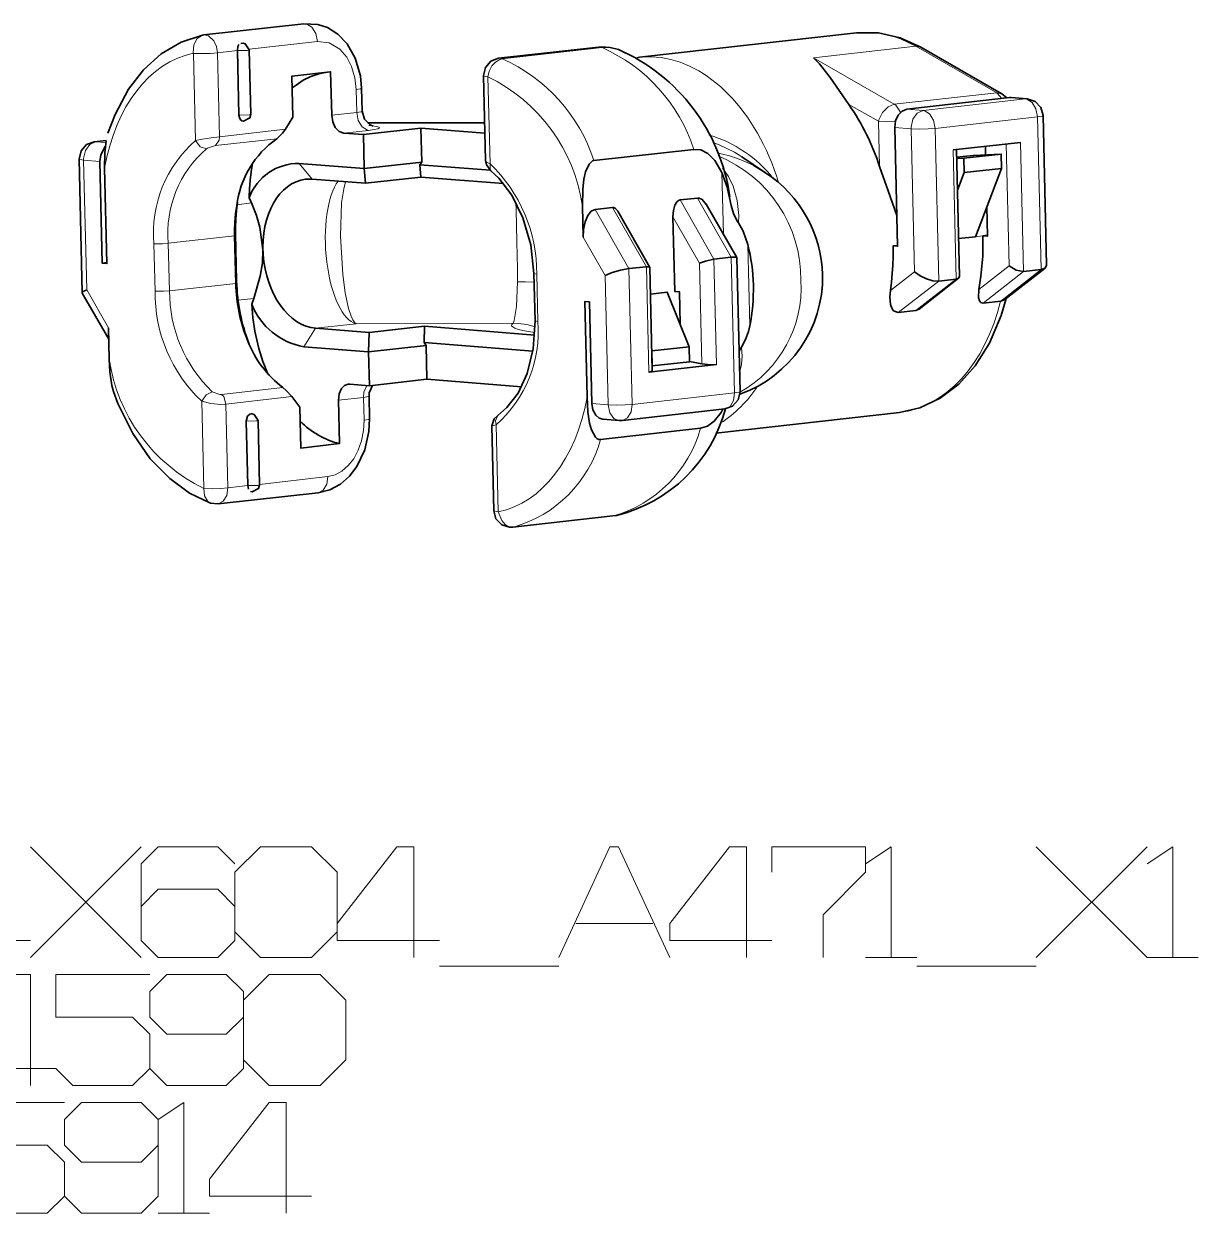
# Model space of a CAD drawing. Header units: millimetres. Extents: x 0 to 174, y 0 to 33.
# Drawn here: x 58.857 to 60.213, y 14.452 to 15.826 of the extents above; entities that cross this region are included whole.
import ezdxf

# ---------------------------------------------------------------- set-up
doc = ezdxf.new("R2010")
doc.units = ezdxf.units.MM
doc.layers.add('PDF_Geomertry', color=7, linetype='Continuous', true_color=0x405f80)

msp = doc.modelspace()

# ---------------------------------------------------------------- linework, layer by layer
at = {"layer": 'PDF_Geomertry', "color": 7, "lineweight": 35}
for points in [[(59.2607, 15.7075), (59.2574, 15.709), (59.2506, 15.7158), (59.2481, 15.725), (59.2474, 15.7514), (59.2461, 15.7657), (59.2401, 15.7863), (59.2307, 15.8028), (59.2199, 15.814), (59.2081, 15.8214), (59.1968, 15.8251), (59.1808, 15.8258), (59.0654, 15.8129), (59.0637, 15.8126), (59.039, 15.8046), (59.0161, 15.7911), (58.9958, 15.7728), (58.9783, 15.7503), (58.9628, 15.7211), (58.9546, 15.6996)], [(59.5653, 15.7867), (59.5681, 15.7871), (59.819, 15.8153), (59.8443, 15.8153), (59.8693, 15.8096), (59.8932, 15.7988), (59.9867, 15.7451), (59.9922, 15.7403)], [(59.1058, 15.8018), (59.1047, 15.7997), (59.104, 15.7949), (59.1058, 15.7204), (59.1064, 15.7175), (59.1076, 15.715), (59.1092, 15.7138), (59.111, 15.7132), (59.1185, 15.7171), (59.1196, 15.7213), (59.1178, 15.7957), (59.1132, 15.8026), (59.1106, 15.8033), (59.1082, 15.8032)], [(59.5439, 15.7961), (59.5442, 15.7961)], [(59.2496, 15.6978), (59.2268, 15.6996), (59.2215, 15.7015), (59.2171, 15.7061), (59.2142, 15.7126), (59.2129, 15.7203), (59.2117, 15.7704), (59.1669, 15.7654), (59.1681, 15.7179), (59.1594, 15.704), (59.1562, 15.6996), (59.1494, 15.6931)], [(59.2078, 15.77), (59.1982, 15.7681), (59.1889, 15.7649), (59.18, 15.7606), (59.1718, 15.7551), (59.1674, 15.7517)], [(59.861, 15.5693), (59.8662, 15.5689), (59.8631, 15.7061), (59.8639, 15.7136), (59.8669, 15.7204), (59.8715, 15.7251), (59.8769, 15.7272), (59.9953, 15.7406), (59.9972, 15.7406), (60.016, 15.7392), (60.0164, 15.739)], [(60.016, 15.7392), (60.025, 15.7361), (60.0315, 15.7292), (60.0342, 15.72), (60.034, 15.7197)], [(59.995, 15.5462), (60.0032, 15.5414), (60.0118, 15.5399), (60.0321, 15.5421), (60.0365, 15.5438), (60.0382, 15.5472), (60.0342, 15.72)], [(59.2542, 15.7114), (59.3893, 15.7118)], [(59.3896, 15.6994), (59.3158, 15.7053), (59.3168, 15.6661), (59.3147, 15.6631), (59.3961, 15.6567)], [(58.9525, 15.6911), (58.9387, 15.6896), (58.9299, 15.6863), (58.9235, 15.679), (58.9212, 15.6697), (58.9212, 15.6694), (58.925, 15.5151)], [(58.9481, 15.5493), (58.9535, 15.5489), (58.9508, 15.6592), (58.951, 15.6768), (58.9525, 15.6907)], [(59.9304, 15.6801), (60.0083, 15.6889)], [(58.9515, 15.6842), (58.9462, 15.6744), (58.9453, 15.6668), (58.9481, 15.5493), (58.9535, 15.55)], [(59.6826, 15.596), (59.6811, 15.5979), (59.6767, 15.6067), (59.674, 15.6161), (59.6694, 15.6371), (59.6635, 15.6542), (59.6554, 15.6679), (59.6472, 15.6761), (59.639, 15.6801), (59.6311, 15.6808), (59.5157, 15.6679), (59.5139, 15.6674), (59.51, 15.6639), (59.506, 15.6549), (59.504, 15.6463), (59.5028, 15.6343), (59.5025, 15.6154), (59.5033, 15.5793), (59.5038, 15.5881), (59.5056, 15.5971), (59.5086, 15.6043), (59.5125, 15.6093), (59.5171, 15.6114), (59.5372, 15.6136), (59.5383, 15.6136), (59.5406, 15.6126), (59.5435, 15.6089), (59.5439, 15.6082)], [(59.7136, 15.6539), (59.6864, 15.6722)], [(59.9342, 15.6807), (59.9376, 15.5342), (59.9367, 15.5321), (59.934, 15.5311), (59.9138, 15.5288), (59.9071, 15.5292), (59.8997, 15.5312), (59.8922, 15.5349), (59.8857, 15.5396)], [(59.9344, 15.6717), (59.9539, 15.6739), (59.986, 15.6754), (59.9862, 15.6589), (59.9561, 15.58), (59.9367, 15.5779)], [(59.986, 15.6754), (59.9426, 15.6706)], [(59.9676, 15.6843), (59.9679, 15.6746)], [(59.2519, 15.6417), (59.2504, 15.6586), (59.3168, 15.6661)], [(59.316, 15.6489), (59.3147, 15.6631)], [(59.9344, 15.6701), (59.9426, 15.6706), (59.9431, 15.654), (59.9353, 15.6339)], [(59.9862, 15.6589), (59.9431, 15.654)], [(59.1828, 15.6464), (59.1904, 15.6465), (59.2519, 15.6417), (59.316, 15.6489), (59.4112, 15.6414)], [(59.6151, 15.4792), (59.6143, 15.5164), (59.6089, 15.5168), (59.6069, 15.6031), (59.6074, 15.6101), (59.6092, 15.6164), (59.6118, 15.6206), (59.6139, 15.6221), (59.6151, 15.6224), (59.6353, 15.6246), (59.6372, 15.6246), (59.6408, 15.6229), (59.6457, 15.6168), (59.6464, 15.6156)], [(59.6453, 15.6176), (59.6806, 15.5558)], [(59.5432, 15.6094), (59.58, 15.545)], [(59.9647, 15.581), (59.9701, 15.5817)], [(59.8662, 15.57), (59.861, 15.5693), (59.861, 15.5669), (59.861, 15.5571), (59.8607, 15.5472), (59.8601, 15.5375), (59.8592, 15.5276), (59.8579, 15.5179), (59.8574, 15.5106), (59.8582, 15.5017), (59.8596, 15.4975), (59.8615, 15.4944), (59.8671, 15.4924), (59.8872, 15.4946), (59.891, 15.4964)], [(59.6375, 15.5494), (59.6446, 15.5519), (59.6542, 15.554), (59.6743, 15.5563), (59.6789, 15.5565), (59.6801, 15.5561), (59.6806, 15.556), (59.6806, 15.5558), (59.6807, 15.5556), (59.6844, 15.4011), (59.6844, 15.4008), (59.6822, 15.3915), (59.6758, 15.3844), (59.6669, 15.3811), (59.5486, 15.3678), (59.5449, 15.3678), (59.5261, 15.3692), (59.5217, 15.3706), (59.5178, 15.3739), (59.5146, 15.3799), (59.5133, 15.3872), (59.5104, 15.5047), (59.5051, 15.5051), (59.5078, 15.3949), (59.5087, 15.3775), (59.5107, 15.3646), (59.5129, 15.3571), (59.5174, 15.3486), (59.5196, 15.3467), (59.5214, 15.3458), (59.5233, 15.3457), (59.6387, 15.3587), (59.6467, 15.3611), (59.6546, 15.3669), (59.6624, 15.3771), (59.6646, 15.3808)], [(59.6262, 15.436), (59.6404, 15.4331), (59.6501, 15.4321), (59.6571, 15.4324), (59.5792, 15.4236), (59.5819, 15.4242), (59.5825, 15.4244), (59.5828, 15.4246), (59.5829, 15.4247), (59.5829, 15.4249), (59.5801, 15.5449), (59.58, 15.545), (59.5799, 15.5451), (59.5794, 15.5453), (59.5762, 15.5453), (59.5561, 15.5431), (59.5464, 15.5413), (59.5369, 15.5386), (59.5285, 15.5353)], [(59.891, 15.4962), (59.9367, 15.5321)], [(58.9556, 15.4615), (58.925, 15.5149), (58.925, 15.5151), (58.925, 15.5153), (58.9251, 15.5157), (58.9256, 15.5161), (58.9268, 15.5171), (58.9301, 15.5187)], [(59.5808, 15.5138), (59.6003, 15.5158), (59.6258, 15.4529), (59.6262, 15.4356), (59.5831, 15.4307), (59.5826, 15.4481), (59.5824, 15.4485)], [(59.6565, 15.3532), (59.8683, 15.3771), (59.8921, 15.3824), (59.9156, 15.3935), (59.9368, 15.4096), (59.956, 15.4307), (59.9725, 15.4571), (59.986, 15.4889), (59.9917, 15.5088)], [(59.1972, 15.2844), (59.0818, 15.2714), (59.0731, 15.2724), (59.0486, 15.284), (59.026, 15.3006), (59.0035, 15.3236), (58.9833, 15.3526), (58.9662, 15.3872), (58.961, 15.4013), (58.959, 15.4083), (58.9568, 15.4238), (58.9561, 15.4386), (58.9553, 15.4749)], [(59.2561, 15.4693), (59.1944, 15.4742)], [(59.4474, 15.4664), (59.3201, 15.4765)], [(59.3218, 15.4544), (59.2556, 15.4471), (59.2564, 15.4079), (59.3228, 15.4153)], [(59.4453, 15.4478), (59.3196, 15.4578), (59.3218, 15.4544), (59.3228, 15.4153), (59.4321, 15.4067)], [(59.5826, 15.4481), (59.6258, 15.4529)], [(59.1564, 15.4058), (59.1603, 15.4025), (59.1668, 15.3953), (59.1761, 15.3833), (59.1772, 15.3358), (59.2219, 15.341)], [(59.26, 15.4082), (59.2561, 15.3996), (59.256, 15.396), (59.2565, 15.3696), (59.2558, 15.3551), (59.2511, 15.3339), (59.2419, 15.3147), (59.2335, 15.3035), (59.2229, 15.2944), (59.2107, 15.2878), (59.1972, 15.2844), (59.1969, 15.2843)], [(59.1192, 15.2857), (59.1212, 15.2853), (59.1286, 15.2892), (59.1297, 15.2933), (59.1279, 15.3678), (59.1233, 15.3747), (59.1207, 15.3754), (59.1199, 15.3754), (59.1185, 15.375), (59.1158, 15.3726), (59.1143, 15.3669), (59.1161, 15.2925), (59.1169, 15.2883)], [(59.4001, 15.2633), (59.4001, 15.2635)]]:
    msp.add_lwpolyline(points, dxfattribs=at)
at = {"layer": 'PDF_Geomertry', "color": 7, "lineweight": 13}
for points in [[(59.2474, 15.7514), (59.2462, 15.7507), (59.2411, 15.7499), (59.2396, 15.7636), (59.2358, 15.7765), (59.2303, 15.7874), (59.2224, 15.7964), (59.2101, 15.8038), (59.1964, 15.8053), (59.1946, 15.8146), (59.1901, 15.8219), (59.1839, 15.8257), (59.1808, 15.8258)], [(59.0637, 15.8126), (59.0575, 15.809), (59.0537, 15.8017), (59.0531, 15.7925), (59.0532, 15.7917)], [(59.9868, 15.7396), (59.9807, 15.7462), (59.8625, 15.7329), (59.769, 15.7865), (59.8874, 15.7999), (59.8786, 15.8044), (59.8696, 15.8083), (59.8603, 15.8115), (59.8507, 15.8138), (59.841, 15.8153), (59.8385, 15.8156)], [(59.8383, 15.8156), (59.8286, 15.8158), (59.819, 15.8153)], [(59.1594, 15.704), (59.0833, 15.6954), (59.081, 15.7922), (59.104, 15.7949), (59.1158, 15.7951), (59.1174, 15.7954), (59.1176, 15.7956), (59.1178, 15.7956), (59.1178, 15.7957)], [(59.1176, 15.7964), (59.1964, 15.8053)], [(59.8932, 15.7988), (59.8874, 15.7999), (59.9807, 15.7462), (59.9867, 15.7451)], [(59.3881, 15.7658), (59.3904, 15.765), (59.3933, 15.7647), (59.3949, 15.7711), (59.3979, 15.7772), (59.4019, 15.7817), (59.4071, 15.7847), (59.4097, 15.7854), (59.4056, 15.786)], [(59.5875, 15.7874), (59.5776, 15.7876), (59.5681, 15.7871)], [(59.2411, 15.7499), (59.2418, 15.7235), (59.2129, 15.7203)], [(59.9953, 15.7406), (60.014, 15.739), (59.8957, 15.7258), (59.8971, 15.7256), (59.9032, 15.7218), (59.9078, 15.7144), (59.9096, 15.7051), (59.9014, 15.7044), (59.8915, 15.7043), (59.8818, 15.7046), (59.8857, 15.5396), (59.8579, 15.5179)], [(59.8454, 15.661), (59.8442, 15.7132), (59.81, 15.7326)], [(59.8697, 15.7239), (59.8643, 15.7317), (59.8625, 15.7329), (59.8553, 15.73), (59.8487, 15.7235), (59.8446, 15.715), (59.8442, 15.7131), (59.8539, 15.7128), (59.8637, 15.7131), (59.8637, 15.7131)], [(59.8769, 15.7272), (59.8957, 15.7258), (59.889, 15.7226), (59.8839, 15.7157), (59.8818, 15.7065), (59.8818, 15.7046), (59.8631, 15.7061)], [(60.034, 15.7197), (60.0339, 15.7196), (60.0332, 15.7193), (60.0278, 15.7185), (60.026, 15.7278), (60.0215, 15.7351), (60.0153, 15.7389), (60.014, 15.739), (60.016, 15.7392)], [(59.1058, 15.7204), (59.1176, 15.7207), (59.1192, 15.721), (59.1194, 15.7211), (59.1194, 15.7213), (59.1196, 15.7213)], [(59.2417, 15.7235), (59.2469, 15.7243), (59.2481, 15.725)], [(59.2418, 15.7235), (59.2435, 15.7142), (59.2481, 15.7068), (59.2543, 15.7031), (59.2556, 15.7028)], [(59.8671, 15.4924), (59.9138, 15.5288), (59.9096, 15.7051), (60.0278, 15.7185), (60.0321, 15.5421), (59.9853, 15.5057)], [(59.2268, 15.6996), (59.2556, 15.7028), (59.2618, 15.7038), (59.2661, 15.7046), (59.2681, 15.7056), (59.2676, 15.7065), (59.2647, 15.7074), (59.2597, 15.7081), (59.2576, 15.7082), (59.2557, 15.7082)], [(59.255, 15.7107), (59.3893, 15.7111)], [(58.9387, 15.6896), (58.9404, 15.6896), (58.9337, 15.6865), (58.9287, 15.6796), (58.9265, 15.6703), (58.9265, 15.6683), (58.9453, 15.6668)], [(58.9521, 15.6886), (58.9404, 15.6896), (58.9525, 15.691)], [(59.0789, 15.6851), (59.0829, 15.6914), (59.0833, 15.6954), (59.0736, 15.6942), (59.0639, 15.6926), (59.0556, 15.6911), (59.061, 15.6837), (59.0683, 15.6814)], [(59.6864, 15.6722), (59.6779, 15.6774), (59.6693, 15.6819), (59.6603, 15.686), (59.6528, 15.6888)], [(59.9917, 15.6871), (59.995, 15.5462), (59.96, 15.519)], [(60.0083, 15.6889), (60.0118, 15.5399), (59.9651, 15.5033)], [(59.6994, 15.6624), (59.6906, 15.6665), (59.6815, 15.6703), (59.6721, 15.6733), (59.6626, 15.6758), (59.6578, 15.6768)], [(59.8872, 15.4946), (59.934, 15.5311), (59.9304, 15.6801)], [(58.9214, 15.6693), (58.9244, 15.6686), (58.9265, 15.6683), (58.9301, 15.5187), (58.9553, 15.4749)], [(59.1754, 15.6646), (59.1904, 15.6465)], [(59.3904, 15.6678), (59.3907, 15.6671), (59.3918, 15.6661), (59.3957, 15.6642), (59.3958, 15.6572), (59.3968, 15.6561)], [(59.664, 15.6593), (59.6712, 15.6494), (59.6765, 15.6385), (59.6812, 15.6218), (59.6828, 15.6044), (59.6825, 15.596)], [(59.6635, 15.6542), (59.6653, 15.5828)], [(59.2289, 15.6435), (59.2268, 15.6354), (59.2244, 15.619), (59.2231, 15.5807), (59.2256, 15.5363), (59.2285, 15.5151), (59.2324, 15.4971), (59.2353, 15.4881), (59.2372, 15.4839), (59.2396, 15.4806), (59.2411, 15.4794), (59.4224, 15.48), (59.4229, 15.4808), (59.4237, 15.4833), (59.4261, 15.4992), (59.4276, 15.5278)], [(59.1203, 15.6189), (59.1036, 15.6169)], [(59.4254, 15.619), (59.4253, 15.62)], [(59.4467, 15.5275), (59.4368, 15.5279), (59.4276, 15.5278), (59.4276, 15.5432), (59.4267, 15.5742), (59.4258, 15.6113), (59.4254, 15.619), (59.426, 15.619)], [(59.6353, 15.6246), (59.6743, 15.5563), (59.6781, 15.3996), (59.5599, 15.3863), (59.5561, 15.5431), (59.5171, 15.6114)], [(59.6571, 15.4324), (59.6542, 15.554), (59.6151, 15.6224)], [(59.674, 15.6161), (59.6726, 15.6258), (59.6725, 15.6263)], [(59.5372, 15.6136), (59.5762, 15.5453), (59.5792, 15.4236)], [(59.6404, 15.4331), (59.6375, 15.5494), (59.6069, 15.6031)], [(59.1032, 15.5288), (59.1021, 15.5261), (59.0257, 15.5175), (59.0243, 15.5724), (59.1008, 15.581), (59.1018, 15.5836)], [(59.5133, 15.3872), (59.5321, 15.3857), (59.5285, 15.5353), (59.5033, 15.5793)], [(59.9561, 15.58), (59.9647, 15.581)], [(59.6933, 15.571), (59.6956, 15.4769)], [(59.4464, 15.5376), (59.4496, 15.5369)], [(59.1229, 15.5086), (59.1049, 15.5065)], [(59.1806, 15.4529), (59.1944, 15.4742), (59.2411, 15.4794)], [(59.4478, 15.476), (59.4382, 15.4785), (59.4285, 15.4799), (59.4224, 15.48)], [(59.4478, 15.4828), (59.4508, 15.4821)], [(59.6839, 15.4226), (59.686, 15.4324), (59.6867, 15.4421), (59.6861, 15.4519), (59.686, 15.4525)], [(59.075, 15.401), (59.0678, 15.3974), (59.0628, 15.39), (59.0732, 15.3874), (59.0851, 15.3864), (59.0907, 15.3867), (59.0882, 15.3953), (59.0857, 15.3978)], [(59.2533, 15.4081), (59.2501, 15.4003), (59.2496, 15.3944), (59.2549, 15.3953), (59.256, 15.396)], [(59.6669, 15.3811), (59.6729, 15.384), (59.6769, 15.391), (59.6781, 15.3996), (59.6835, 15.4006), (59.6842, 15.4008), (59.6843, 15.401)], [(59.1297, 15.2933), (59.1297, 15.2933), (59.1297, 15.2932), (59.1294, 15.2932), (59.1278, 15.2928), (59.1161, 15.2925), (59.0931, 15.2899), (59.0907, 15.3867), (59.1668, 15.3953)], [(59.1297, 15.294), (59.2085, 15.3029), (59.2168, 15.305), (59.2247, 15.3093), (59.2321, 15.3156), (59.2385, 15.3236), (59.2436, 15.3333), (59.2474, 15.3442), (59.2497, 15.356), (59.2503, 15.3681), (59.2496, 15.3944), (59.2208, 15.3911)], [(59.5486, 15.3678), (59.5546, 15.3708), (59.5586, 15.3776), (59.5599, 15.3863), (59.5517, 15.3857), (59.5418, 15.3854), (59.5321, 15.3857), (59.5339, 15.3767), (59.5388, 15.3701), (59.5444, 15.3678)], [(59.2503, 15.3681), (59.2554, 15.3689), (59.2565, 15.3696)], [(59.4047, 15.3736), (59.4021, 15.3672), (59.4029, 15.3629), (59.3981, 15.3617), (59.3978, 15.3615), (59.3978, 15.3615)], [(59.1143, 15.3669), (59.1261, 15.3672), (59.1276, 15.3675), (59.1279, 15.3676), (59.1279, 15.3678), (59.1279, 15.3678)], [(59.1972, 15.2844), (59.2032, 15.2874), (59.2072, 15.2943), (59.2085, 15.3029)], [(59.4053, 15.2624), (59.4092, 15.2524), (59.4131, 15.2478), (59.4175, 15.2453), (59.4228, 15.2446), (59.4219, 15.2444)], [(58.8354, 14.7476), (58.8354, 14.8756), (58.8157, 14.8756), (58.7468, 14.7869), (58.7468, 14.7672), (58.865, 14.7672)], [(58.865, 14.8756), (58.9929, 14.7476)], [(58.9929, 14.8756), (58.865, 14.7476)], [(59.1011, 14.8558), (59.0815, 14.8756), (59.0126, 14.8756), (58.9929, 14.8558), (58.9929, 14.7672), (59.0126, 14.7476), (59.0815, 14.7476), (59.1011, 14.7672), (59.1011, 14.8067), (59.0815, 14.8264), (59.0126, 14.8264), (58.9929, 14.8067)], [(59.3079, 14.7476), (59.3079, 14.8756), (59.2882, 14.8756), (59.2193, 14.7869), (59.2193, 14.7672), (59.3374, 14.7672)], [(59.4751, 14.7476), (59.5342, 14.8756), (59.544, 14.8756), (59.6032, 14.7476)], [(59.6917, 14.7476), (59.6917, 14.8756), (59.6721, 14.8756), (59.6032, 14.7869), (59.6032, 14.7672), (59.7212, 14.7672)], [(59.7212, 14.846), (59.7212, 14.8756), (59.8294, 14.8756), (59.8294, 14.846), (59.7803, 14.7968), (59.7803, 14.7476)], [(59.8294, 14.8558), (59.859, 14.8756), (59.859, 14.7476)], [(60.0264, 14.8756), (60.1543, 14.7476), (60.2133, 14.7476)], [(60.1543, 14.8756), (60.0264, 14.7476)], [(60.1543, 14.8558), (60.1839, 14.8756), (60.1839, 14.7476)], [(59.4949, 14.7869), (59.5835, 14.7869)], [(59.3374, 14.7378), (59.4751, 14.7378)], [(59.8294, 14.7476), (59.8886, 14.7476)], [(59.8886, 14.7378), (60.0264, 14.7378)], [(58.865, 14.6), (58.865, 14.7279), (58.8453, 14.7279), (58.7764, 14.6393), (58.7764, 14.6196), (58.8944, 14.6196), (58.9142, 14.6), (58.9831, 14.6), (59.0028, 14.6196), (59.0028, 14.659), (58.9831, 14.6788), (58.8944, 14.6788), (58.8944, 14.7279), (59.0028, 14.7279)], [(59.111, 14.6788), (59.0912, 14.659), (59.0224, 14.659), (59.0028, 14.6788), (59.0028, 14.7082), (59.0224, 14.7279), (59.0912, 14.7279), (59.111, 14.7082), (59.111, 14.6196), (59.0912, 14.6), (59.0224, 14.6), (59.0028, 14.6196)], [(58.9043, 14.5803), (58.796, 14.5803), (58.796, 14.5311), (58.8846, 14.5311), (58.9043, 14.5114), (58.9043, 14.4719), (58.8846, 14.4524), (58.8157, 14.4524), (58.796, 14.4719)], [(59.0126, 14.5311), (58.9929, 14.5114), (58.924, 14.5114), (58.9043, 14.5311), (58.9043, 14.5606), (58.924, 14.5803), (58.9929, 14.5803), (59.0126, 14.5606), (59.0126, 14.4719), (58.9929, 14.4524), (58.924, 14.4524), (58.9043, 14.4719)], [(59.0126, 14.5606), (59.0421, 14.5803), (59.0421, 14.4524)], [(59.1603, 14.4524), (59.1603, 14.5803), (59.1406, 14.5803), (59.0717, 14.4917), (59.0717, 14.4719), (59.1897, 14.4719)], [(59.0126, 14.4524), (59.0717, 14.4524)]]:
    msp.add_lwpolyline(points, dxfattribs=at)
for points in [[(59.0653, 15.8129), (59.0708, 15.8119), (59.0769, 15.8063), (59.0799, 15.7997), (59.081, 15.7922), (59.0729, 15.7917), (59.0631, 15.7914), (59.0532, 15.7917), (59.0556, 15.6911, 0.238822), (59.0076, 15.5719), (59.009, 15.5171, 0.20908), (59.0628, 15.39), (59.0653, 15.2893), (59.075, 15.289), (59.0849, 15.2893), (59.0931, 15.2899), (59.0918, 15.2812), (59.0878, 15.2744), (59.0818, 15.2714)], [(59.5157, 15.6679, 0.213754), (59.4097, 15.7854), (59.5251, 15.7983), (59.521, 15.7989)], [(59.5439, 15.7962), (59.5344, 15.7983), (59.5251, 15.7983, -0.213781), (59.6311, 15.6808)], [(59.4001, 15.2633), (59.4035, 15.2626), (59.4053, 15.2624), (59.4029, 15.3629, 0.238813), (59.4508, 15.4821), (59.4496, 15.5369, 0.207521), (59.3957, 15.6642), (59.3933, 15.7647, -0.248114), (59.5025, 15.6154)], [(59.0076, 15.5719), (59.0175, 15.5718), (59.0243, 15.5724, -0.240534), (59.0682, 15.6814), (59.0696, 15.6822), (59.0789, 15.6851), (59.1494, 15.6931)], [(59.6592, 15.6732, -0.307156), (59.7546, 15.5296, -0.28606), (59.6843, 15.4004)], [(59.009, 15.5171), (59.0189, 15.5169), (59.0257, 15.5175, 0.206401), (59.075, 15.401), (59.0837, 15.3978), (59.0857, 15.3978), (59.1564, 15.4057)], [(58.9561, 15.4386, 0.248342), (59.0653, 15.2893), (59.066, 15.2806), (59.07, 15.2743), (59.0719, 15.2729)], [(59.5417, 15.2581), (59.5381, 15.2575, 0.260963), (59.6387, 15.3587)], [(59.5233, 15.3457, -0.261366), (59.4228, 15.2446), (59.5381, 15.2575), (59.5374, 15.2575)]]:
    msp.add_lwpolyline(points, format="xyb", dxfattribs=at)
at = {"layer": 'PDF_Geomertry', "color": 7, "lineweight": 35}
for points in [[(59.6676, 15.3813, -0.274563), (59.5417, 15.2581), (59.5374, 15.2575), (59.4219, 15.2444), (59.4182, 15.2444), (59.4092, 15.2474), (59.4026, 15.2543), (59.4001, 15.2636), (59.3978, 15.3615), (59.4004, 15.3696), (59.4049, 15.3736), (59.4153, 15.3826), (59.4281, 15.3994), (59.4386, 15.4219), (59.4457, 15.4504), (59.4478, 15.4828), (59.4464, 15.5376), (59.4428, 15.5706), (59.4337, 15.6018), (59.4208, 15.6278), (59.4058, 15.6475), (59.3968, 15.656), (59.3915, 15.6628), (59.3904, 15.6679), (59.3881, 15.7658), (59.3881, 15.7661), (59.3903, 15.7754), (59.3965, 15.7825), (59.4056, 15.786), (59.521, 15.7989), (59.5246, 15.7992), (59.5344, 15.7986), (59.5439, 15.7962, -0.260188), (59.6725, 15.6263)], [(59.8654, 15.6044), (59.8553, 15.6331), (59.8454, 15.661, 0.07515), (59.81, 15.7326), (59.7885, 15.7639), (59.776, 15.7796), (59.769, 15.7865)], [(59.3158, 15.7053), (59.2496, 15.6978), (59.2504, 15.6586), (59.1754, 15.6646, 0.317326), (59.1176, 15.6249), (59.1178, 15.6256), (59.1179, 15.6354), (59.1186, 15.6453), (59.1199, 15.655), (59.1214, 15.6647)], [(59.1496, 15.6931, 0.213169), (59.1033, 15.616), (59.1019, 15.6063), (59.1011, 15.5965), (59.1007, 15.5867), (59.1008, 15.581), (59.1021, 15.5261, 0.091847), (59.1161, 15.4594, 0.134897), (59.1564, 15.4057)], [(59.6843, 15.3983, 0.322872), (59.7797, 15.5358, 0.245455), (59.7136, 15.6539), (59.7053, 15.6592), (59.6994, 15.6624)], [(59.1042, 15.62), (59.1029, 15.6101), (59.1021, 15.6004), (59.1018, 15.5906), (59.1018, 15.5836), (59.1032, 15.5288, 0.088836), (59.1178, 15.4558)], [(59.1176, 15.6249), (59.1203, 15.6189), (59.126, 15.6043), (59.13, 15.591), (59.1335, 15.565), (59.1329, 15.5499), (59.1304, 15.5343), (59.1229, 15.5086), (59.1207, 15.5019, 0.257978), (59.1806, 15.4529), (59.2556, 15.4471), (59.2561, 15.4693), (59.3201, 15.4765), (59.3196, 15.4578)], [(60.0365, 15.5438), (59.99, 15.5074), (59.9853, 15.5057), (59.9651, 15.5033), (59.9625, 15.504), (59.9608, 15.5061), (59.9597, 15.5097), (59.96, 15.519, 0.053555), (59.9647, 15.581), (59.9701, 15.5806), (59.9693, 15.6146)], [(59.6833, 15.4479), (59.686, 15.4525), (59.6906, 15.4613), (59.694, 15.4704), (59.6956, 15.4769, 0.112487), (59.6933, 15.571), (59.6881, 15.5863), (59.6825, 15.596)], [(59.1765, 15.3668, 0.13167), (59.2219, 15.341), (59.2208, 15.3911), (59.2217, 15.3986), (59.2243, 15.4047), (59.2278, 15.4081), (59.2319, 15.4096), (59.2337, 15.4097), (59.2564, 15.4079)]]:
    msp.add_lwpolyline(points, format="xyb", dxfattribs=at)
at = {"layer": 'PDF_Geomertry', "color": 7, "lineweight": 13}
for points in [[(59.1307, 14.8756), (59.1897, 14.8756), (59.2193, 14.846), (59.2193, 14.7771), (59.1897, 14.7476), (59.1307, 14.7476), (59.1011, 14.7771), (59.1011, 14.846), (59.1307, 14.8756)], [(59.1406, 14.7279), (59.1996, 14.7279), (59.2292, 14.6983), (59.2292, 14.6294), (59.1996, 14.6), (59.1406, 14.6), (59.111, 14.6294), (59.111, 14.6983), (59.1406, 14.7279)]]:
    msp.add_lwpolyline(points, close=True, dxfattribs=at)
for centre, radius, start, end in [((59.6046, 15.5527), 0.1514, 38.6812, 73.1543), ((59.5835, 15.4856), 0.1441, 302.8007, 327.1971)]:
    msp.add_arc(centre, radius, start, end, dxfattribs=at)
at = {"layer": 'PDF_Geomertry', "color": 7, "lineweight": 35}
msp.add_arc((59.3465, 15.5118), 0.226, 182.5069, 203.5515, dxfattribs=at)
at = {"layer": 'PDF_Geomertry', "color": 7, "lineweight": 13}
for centre, major_axis, ratio, start_param, end_param in [((59.0841, 15.5929), (-0.0236, 0.2), 0.676724, 0.05456, 1.15425), ((59.5903, 15.5612), (-0.0206, 0.2261), 0.671437, 5.017808, 6.166718), ((59.2389, 15.5657), (-0.0058, 0.0865), 0.379718, 0.40795, 3.031656), ((59.8498, 15.5825), (-0.0146, 0.2058), 0.691868, 3.168923, 4.28122), ((59.4828, 15.4763), (-0.0623, 0.0015), 0.151596, 6.040258, 7.255583), ((59.3716, 15.4672), (-0.0278, 0.2058), 0.669185, 3.184574, 4.264563)]:
    msp.add_ellipse(centre, major_axis=major_axis, ratio=ratio, start_param=start_param, end_param=end_param, dxfattribs=at)
at = {"layer": 'PDF_Geomertry', "color": 7, "lineweight": 35}
msp.add_ellipse((59.1924, 15.5603), major_axis=(-0.0098, 0.086), ratio=0.675136, start_param=6.279834, end_param=9.293302, dxfattribs=at)

doc.saveas('drawing.dxf')
